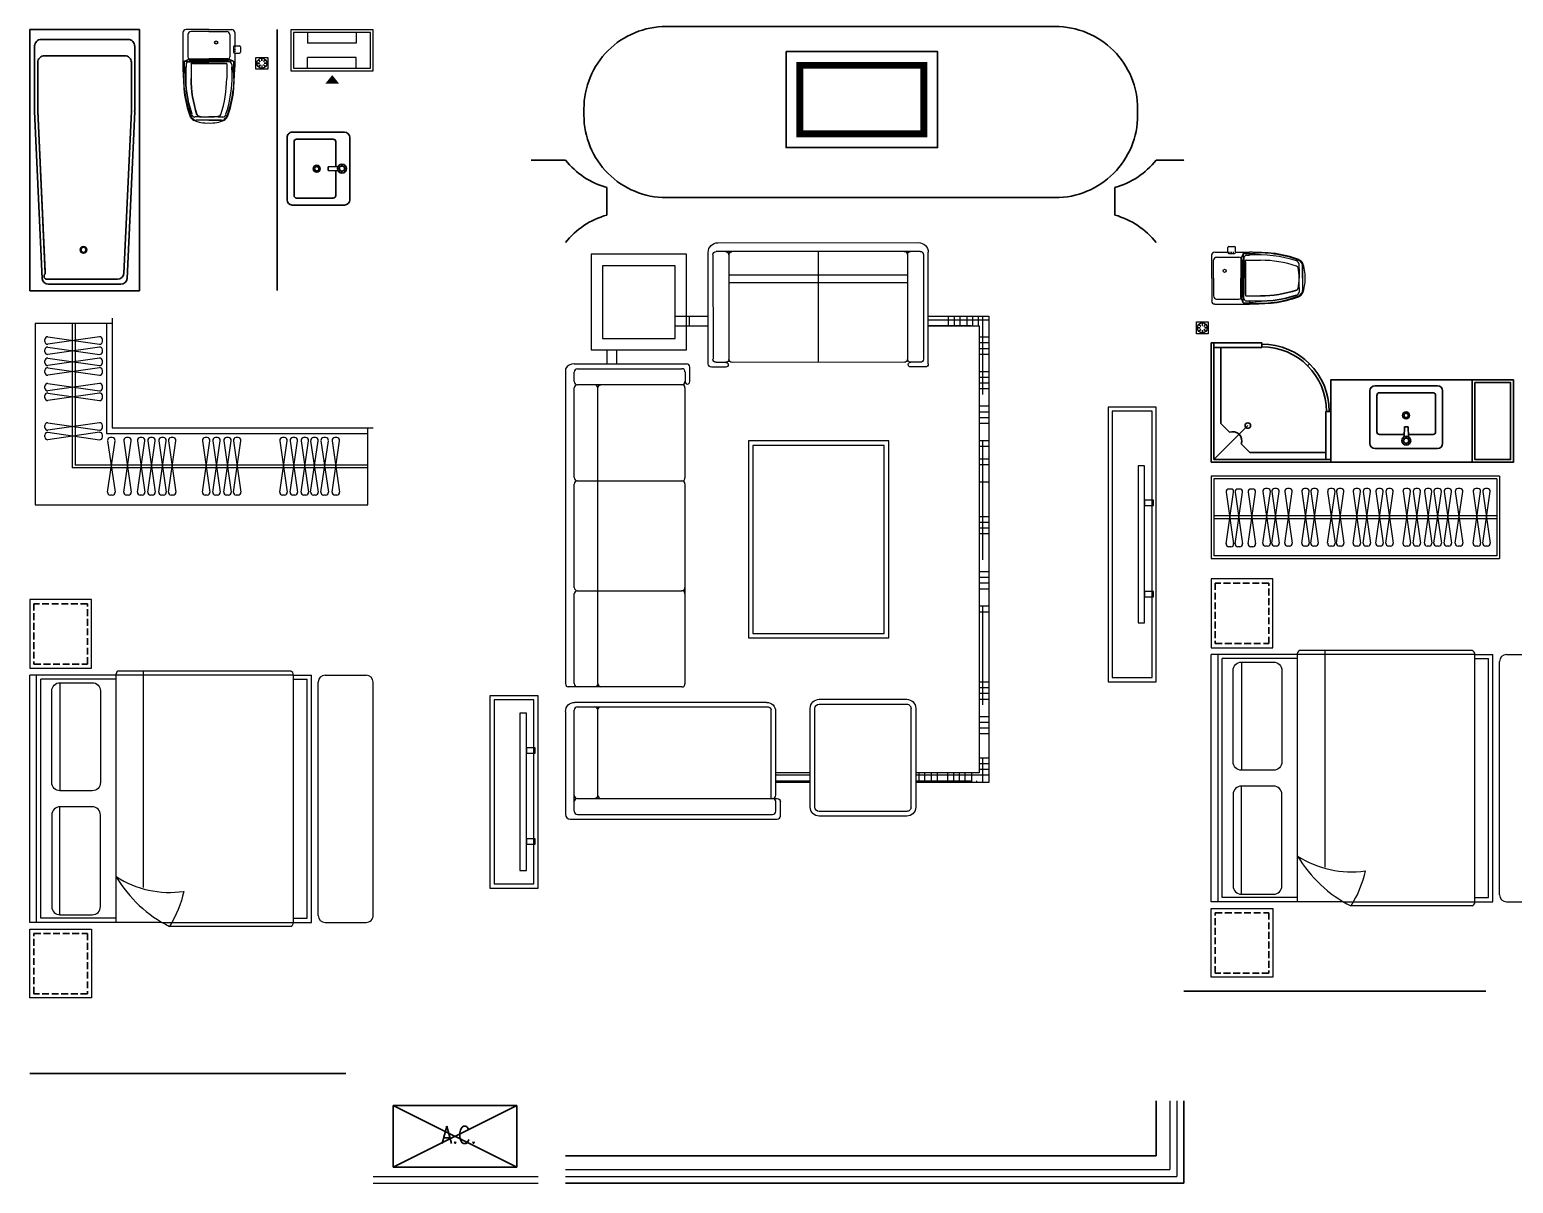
# Model space of a CAD drawing. Extents: x 109296 to 210174, y -14588 to 29909.
# Drawn here: x 185374 to 196174, y 2262 to 10662 of the extents above; entities that cross this region are included whole.
import ezdxf
from ezdxf.enums import TextEntityAlignment as Align

# ---------------------------------------------------------------- set-up
doc = ezdxf.new("R2010")
doc.units = 0
doc.header["$LTSCALE"] = 1000
doc.header["$MEASUREMENT"] = 0
doc.linetypes.add('ACAD_ISO02W100', pattern=[15, 12, -3])
doc.linetypes.add('DASH', pattern=[0.35, 0.25, -0.1])
for name, color, linetype in [('fd', 4, 'Continuous'), ('hz', 254, 'Continuous'), ('PUB_TEXT', 255, 'Continuous'), ('厨卫', 154, 'Continuous'), ('厨卫设备', 6, 'Continuous'), ('看线', 5, 'Continuous'), ('空调', 8, 'Continuous'), ('管井', 236, 'Continuous'), ('虚线', 251, 'Continuous'), ('铺地', 8, 'Continuous')]:
    doc.layers.add(name, color=color, linetype=linetype)
for name, color, linetype, lineweight in [('Text-I', 7, 'Continuous', 5), ('五金', 136, 'Continuous', 9), ('家具', 33, 'Continuous', 9), ('房建名称', 7, 'Continuous', 0)]:
    doc.layers.add(name, color=color, linetype=linetype, lineweight=lineweight)
doc.styles.add('C-2007.06.19$0$C-05.28(ok)$0$STANDARD', font='GBENOR', dxfattribs={"bigfont": 'GBCBIG'})
doc.styles.add('DIM_FONT', font='SIMPLEX.shx', dxfattribs={"width": 0.8})

# ---------------------------------------------------------------- blocks, each defined once
blk = doc.blocks.new('hfjlfjj')
at = {"layer": '家具', "color": 0}
for p, q in [((3210588, 42748), (3208488, 42748)), ((3208488, 42748), (3208488, 42148)), ((3210568, 42728), (3208508, 42728)), ((3208508, 42728), (3208508, 42168)), ((3210568, 42728), (3210568, 42168)), ((3210588, 42748), (3210588, 42148)), ((3208597, 42256), (3208651, 42631)), ((3208597, 42631), (3208651, 42256)), ((3208632, 42654), (3208617, 42654)), ((3208662, 42256), (3208716, 42631)), ((3208662, 42631), (3208716, 42256)), ((3208696, 42654), (3208682, 42654)), ((3208757, 42256), (3208811, 42631)), ((3208757, 42631), (3208811, 42256)), ((3208791, 42654), (3208777, 42654)), ((3208865, 42261), (3208919, 42636)), ((3208865, 42636), (3208919, 42261)), ((3208899, 42658), (3208884, 42658)), ((3208929, 42261), (3208983, 42636)), ((3208929, 42636), (3208983, 42261)), ((3208963, 42658), (3208949, 42658)), ((3209024, 42261), (3209078, 42636)), ((3209024, 42636), (3209078, 42261)), ((3209058, 42658), (3209044, 42658)), ((3209148, 42261), (3209202, 42636)), ((3209148, 42636), (3209202, 42261)), ((3209182, 42658), (3209168, 42658)), ((3209213, 42261), (3209267, 42636)), ((3209213, 42636), (3209267, 42261)), ((3209247, 42658), (3209233, 42658)), ((3209336, 42261), (3209390, 42636)), ((3209336, 42636), (3209390, 42261)), ((3209370, 42658), (3209356, 42658)), ((3209400, 42261), (3209454, 42636)), ((3209400, 42636), (3209454, 42261)), ((3209434, 42658), (3209420, 42658)), ((3209521, 42261), (3209575, 42636)), ((3209521, 42636), (3209575, 42261)), ((3209555, 42658), (3209541, 42658)), ((3209595, 42261), (3209649, 42636)), ((3209595, 42636), (3209649, 42261)), ((3209629, 42658), (3209615, 42658)), ((3209686, 42261), (3209740, 42636)), ((3209686, 42636), (3209740, 42261)), ((3209720, 42658), (3209706, 42658)), ((3209760, 42261), (3209814, 42636)), ((3209760, 42636), (3209814, 42261)), ((3209794, 42658), (3209780, 42658)), ((3209885, 42261), (3209939, 42636)), ((3209885, 42636), (3209939, 42261)), ((3209919, 42658), (3209904, 42658)), ((3209959, 42261), (3210013, 42636)), ((3209959, 42636), (3210013, 42261)), ((3209993, 42658), (3209979, 42658)), ((3210040, 42261), (3210094, 42636)), ((3210040, 42636), (3210094, 42261)), ((3210074, 42658), (3210060, 42658)), ((3210110, 42261), (3210164, 42636)), ((3210110, 42636), (3210164, 42261)), ((3210144, 42658), (3210129, 42658)), ((3210184, 42261), (3210238, 42636)), ((3210184, 42636), (3210238, 42261)), ((3210218, 42658), (3210204, 42658)), ((3210265, 42261), (3210319, 42636)), ((3210265, 42636), (3210319, 42261)), ((3210300, 42658), (3210285, 42658)), ((3210395, 42261), (3210449, 42636)), ((3210395, 42636), (3210449, 42261)), ((3210430, 42658), (3210415, 42658)), ((3210465, 42261), (3210519, 42636)), ((3210465, 42636), (3210519, 42261)), ((3210499, 42658), (3210485, 42658)), ((3210568, 42458), (3208508, 42458)), ((3210568, 42438), (3208508, 42438)), ((3208632, 42234), (3208617, 42234)), ((3208696, 42234), (3208682, 42234)), ((3208791, 42234), (3208777, 42234)), ((3208899, 42238), (3208884, 42238)), ((3208963, 42238), (3208949, 42238)), ((3209058, 42238), (3209044, 42238)), ((3209182, 42238), (3209168, 42238)), ((3209247, 42238), (3209233, 42238)), ((3209370, 42238), (3209356, 42238)), ((3209434, 42238), (3209420, 42238)), ((3209555, 42238), (3209541, 42238)), ((3209629, 42238), (3209615, 42238)), ((3209720, 42238), (3209706, 42238)), ((3209794, 42238), (3209780, 42238)), ((3209919, 42238), (3209904, 42238)), ((3209993, 42238), (3209979, 42238)), ((3210074, 42238), (3210060, 42238)), ((3210144, 42238), (3210129, 42238)), ((3210218, 42238), (3210204, 42238)), ((3210300, 42238), (3210285, 42238)), ((3210430, 42238), (3210415, 42238)), ((3210499, 42238), (3210485, 42238)), ((3208488, 42148), (3210588, 42148)), ((3210568, 42168), (3208508, 42168))]:
    blk.add_line(p, q, dxfattribs=at)
for centre, start, end in [((3208617, 42634), 90, 187.5946), ((3208632, 42634), 352.4054, 90), ((3208682, 42634), 90, 187.5946), ((3208696, 42634), 352.4054, 90), ((3208777, 42634), 90, 187.5946), ((3208791, 42634), 352.4054, 90), ((3208884, 42638), 90, 187.5946), ((3208899, 42638), 352.4054, 90), ((3208949, 42638), 90, 187.5946), ((3208963, 42638), 352.4054, 90), ((3209044, 42638), 90, 187.5946), ((3209058, 42638), 352.4054, 90), ((3209168, 42638), 90, 187.5946), ((3209182, 42638), 352.4054, 90), ((3209233, 42638), 90, 187.5946), ((3209247, 42638), 352.4054, 90), ((3209356, 42638), 90, 187.5946), ((3209370, 42638), 352.4054, 90), ((3209420, 42638), 90, 187.5946), ((3209434, 42638), 352.4054, 90), ((3209541, 42638), 90, 187.5946), ((3209555, 42638), 352.4054, 90), ((3209615, 42638), 90, 187.5946), ((3209629, 42638), 352.4054, 90), ((3209706, 42638), 90, 187.5946), ((3209720, 42638), 352.4054, 90), ((3209780, 42638), 90, 187.5946), ((3209794, 42638), 352.4054, 90), ((3209904, 42638), 90, 187.5946), ((3209919, 42638), 352.4054, 90), ((3209979, 42638), 90, 187.5946), ((3209993, 42638), 352.4054, 90), ((3210060, 42638), 90, 187.5946), ((3210074, 42638), 352.4054, 90), ((3210129, 42638), 90, 187.5946), ((3210144, 42638), 352.4054, 90), ((3210204, 42638), 90, 187.5946), ((3210218, 42638), 352.4054, 90), ((3210285, 42638), 90, 187.5946), ((3210300, 42638), 352.4054, 90), ((3210415, 42638), 90, 187.5946), ((3210430, 42638), 352.4054, 90), ((3210485, 42638), 90, 187.5946), ((3210499, 42638), 352.4054, 90), ((3208617, 42254), 172.4054, 270), ((3208632, 42254), 270, 7.5946), ((3208682, 42254), 172.4054, 270), ((3208696, 42254), 270, 7.5946), ((3208777, 42254), 172.4054, 270), ((3208791, 42254), 270, 7.5946), ((3208884, 42258), 172.4054, 270), ((3208899, 42258), 270, 7.5946), ((3208949, 42258), 172.4054, 270), ((3208963, 42258), 270, 7.5946), ((3209044, 42258), 172.4054, 270), ((3209058, 42258), 270, 7.5946), ((3209168, 42258), 172.4054, 270), ((3209182, 42258), 270, 7.5946), ((3209233, 42258), 172.4054, 270), ((3209247, 42258), 270, 7.5946), ((3209356, 42258), 172.4054, 270), ((3209370, 42258), 270, 7.5946), ((3209420, 42258), 172.4054, 270), ((3209434, 42258), 270, 7.5946), ((3209541, 42258), 172.4054, 270), ((3209555, 42258), 270, 7.5946), ((3209615, 42258), 172.4054, 270), ((3209629, 42258), 270, 7.5946), ((3209706, 42258), 172.4054, 270), ((3209720, 42258), 270, 7.5946), ((3209780, 42258), 172.4054, 270), ((3209794, 42258), 270, 7.5946), ((3209904, 42258), 172.4054, 270), ((3209919, 42258), 270, 7.5946), ((3209979, 42258), 172.4054, 270), ((3209993, 42258), 270, 7.5946), ((3210060, 42258), 172.4054, 270), ((3210074, 42258), 270, 7.5946), ((3210129, 42258), 172.4054, 270), ((3210144, 42258), 270, 7.5946), ((3210204, 42258), 172.4054, 270), ((3210218, 42258), 270, 7.5946), ((3210285, 42258), 172.4054, 270), ((3210300, 42258), 270, 7.5946), ((3210415, 42258), 172.4054, 270), ((3210430, 42258), 270, 7.5946), ((3210485, 42258), 172.4054, 270), ((3210499, 42258), 270, 7.5946)]:
    blk.add_arc(centre, 20, start, end, dxfattribs=at)
blk = doc.blocks.new('A$C31D9048E')
at = {"layer": '家具'}
for p, q in [((1900, 2380), (649, 2380)), ((829, 803), (829, 2380)), ((629, 2350), (0, 2350)), ((0, 550), (0, 2350)), ((50, 550), (50, 2350)), ((80, 580), (80, 2320)), ((629, 2320), (80, 2320)), ((220, 2295), (220, 1508)), ((629, 550), (629, 2360)), ((1920, 2350), (629, 2350)), ((1920, 550), (1920, 2350)), ((1920, 2350), (2050, 2350)), ((1920, 2320), (2020, 2320)), ((2020, 580), (2020, 2320)), ((2050, 550), (2050, 2350)), ((2100, 600), (2100, 2300)), ((2150, 2350), (2450, 2350)), ((2500, 600), (2500, 2300)), ((220, 605), (220, 1392)), ((962, 550), (0, 550)), ((629, 580), (80, 580)), ((962, 550), (1920, 550)), ((1920, 580), (2020, 580)), ((1920, 550), (2050, 550)), ((2150, 550), (2450, 550)), ((1900, 520), (1017, 520))]:
    blk.add_line(p, q, dxfattribs=at)
for points in [[(450, 2900), (0, 2900), (0, 2400), (450, 2400), (450, 2900), (370, 2900)], [(450, 0), (0, 0), (0, 500), (450, 500), (450, 0), (370, 0)]]:
    blk.add_lwpolyline(points, dxfattribs=at)
for points in [[(220, 2295), (455, 2295, -0.414214), (515, 2235), (515, 1568, -0.414214), (455, 1508), (220, 1508, -0.414214), (160, 1568), (160, 2235, -0.414214)], [(220, 605), (455, 605, 0.414214), (515, 665), (515, 1332, 0.414214), (455, 1392), (220, 1392, 0.414214), (160, 1332), (160, 665, 0.414214)]]:
    blk.add_lwpolyline(points, format="xyb", close=True, dxfattribs=at)
blk.add_lwpolyline([(629, 883, 0.180302), (1121, 775, -0.088637), (1017, 520, 28871.271551)], format="xyb", dxfattribs=at)
for centre, radius, start, end in [((649, 2360), 20, 90, 180), ((1889, 2351), 30.7, 357.6884, 69.6917), ((2150, 2300), 50, 90, 180), ((2450, 2300), 50, 0, 90), ((1442, 1363), 944, 210.6075, 243.2773), ((1889, 549), 30.7, 290.3566, 2.3152), ((2150, 600), 50, 180, 270), ((2450, 600), 50, 270, 0)]:
    blk.add_arc(centre, radius, start, end, dxfattribs=at)
at = {"layer": '虚线', "linetype": 'DASH', "ltscale": 0.2}
for points in [[(420, 2870), (30, 2870), (30, 2430), (420, 2430)], [(420, 30), (30, 30), (30, 470), (420, 470)]]:
    blk.add_lwpolyline(points, close=True, dxfattribs=at)
blk = doc.blocks.new('A$C2FB07499')
at = {"layer": '家具', "ltscale": 0.5}
blk.add_lwpolyline([(500, 300), (150, 300), (150, 1700), (500, 1700)], close=True, dxfattribs=at)
at = {"layer": '家具', "ltscale": 40}
for points in [[(470, 330), (180, 330), (180, 1670), (470, 1670)], [(368, 1572), (415, 1572), (415, 428), (368, 428)], [(415, 1381), (480, 1381), (480, 1343), (415, 1343)], [(415, 717), (480, 717), (480, 679), (415, 679)]]:
    blk.add_lwpolyline(points, close=True, dxfattribs=at)
blk = doc.blocks.new('A$C25AA54E1')
at = {"ltscale": 20}
for p, q in [((918, 3081), (3211, 3081)), ((3234, 2997), (3234, 3061)), ((3413, 3081), (4163, 3081)), ((4198, 3046), (4198, 1539)), ((884, 2199), (884, 3017)), ((3234, 2234), (3234, 2996)), ((3347, 3015), (3347, 1617)), ((1012, 2176), (906, 2176)), ((1712, 2211), (1057, 2211)), ((3212, 2211), (1757, 2211)), ((1, 1972), (0, 511)), ((883, 2042), (71, 2042)), ((906, 1914), (906, 2019)), ((871, 614), (872, 1868)), ((1443, 1750), (2878, 1750)), ((1443, 728), (1443, 1750)), ((2878, 1750), (2878, 728)), ((4024, 1551), (3413, 1551)), ((4047, 1574), (4047, 1539)), ((4175, 1516), (4070, 1516)), ((4110, 1300), (3391, 1300)), ((3325, 1234), (3325, 597)), ((4176, 597), (4176, 1234)), ((2878, 728), (1443, 728)), ((905, 463), (905, 568)), ((882, 440), (70, 440)), ((3391, 531), (4110, 531))]:
    blk.add_line(p, q, dxfattribs=at)
for p, q in [((918, 2994), (918, 2234)), ((1011, 3017), (942, 3017)), ((1034, 2994), (1034, 2234)), ((1711, 3017), (1058, 3017)), ((1734, 2996), (1734, 2234)), ((2511, 3017), (1758, 3017)), ((2534, 2996), (2534, 2234)), ((3211, 3017), (2558, 3017)), ((3380, 2996), (3380, 1606)), ((4070, 3017), (3403, 3017)), ((4047, 2994), (4047, 1574)), ((4140, 3017), (4070, 3017)), ((4163, 2994), (4163, 1574)), ((3211, 2846), (1058, 2846)), ((4025, 2846), (3403, 2846)), ((781, 2780), (884, 2780)), ((781, 2709), (884, 2709)), ((536, 2283), (536, 2042)), ((606, 2283), (606, 2042)), ((603, 2178), (536, 2178)), ((941, 2211), (1012, 2211)), ((64, 1915), (65, 1985)), ((88, 2008), (848, 2007)), ((503, 2041), (503, 2042)), ((871, 1984), (871, 1914)), ((65, 1869), (64, 1915)), ((64, 569), (65, 1872)), ((87, 1892), (849, 1891)), ((87, 1892), (849, 1891)), ((88, 1892), (848, 1891)), ((236, 592), (236, 1892)), ((293, 592), (293, 1892)), ((1476, 1717), (2845, 1717)), ((1476, 761), (1476, 1717)), ((2845, 1717), (2845, 761)), ((4047, 1584), (3402, 1584)), ((3860, 1302), (3860, 1551)), ((3876, 1551), (3876, 1303)), ((3918, 1551), (3918, 1302)), ((3930, 1300), (3930, 1551)), ((4140, 1551), (4070, 1551)), ((65, 1242), (871, 1241)), ((3360, 1234), (3360, 597)), ((4110, 1265), (3391, 1265)), ((4141, 597), (4141, 1234)), ((2845, 761), (1476, 761)), ((64, 499), (64, 569)), ((87, 592), (848, 591)), ((871, 498), (871, 568)), ((3391, 566), (4110, 566)), ((87, 476), (848, 475)), ((536, 440), (536, 0)), ((561, 440), (561, 0)), ((603, 440), (603, 128)), ((606, 440), (606, 70)), ((3860, 70), (3860, 531)), ((3930, 507), (3860, 507)), ((3918, 465), (3860, 465)), ((3876, 531), (3876, 0)), ((3918, 531), (3918, 128)), ((3930, 0), (3930, 531)), ((3930, 416), (3860, 416)), ((3930, 374), (3860, 374)), ((606, 292), (536, 292)), ((603, 250), (536, 250)), ((3918, 297), (3860, 297)), ((3930, 255), (3860, 255)), ((606, 208), (536, 208)), ((606, 158), (536, 158)), ((606, 116), (536, 116)), ((3930, 213), (3860, 213)), ((3918, 171), (3860, 171)), ((3930, 122), (3860, 122)), ((606, 74), (536, 74)), ((1105, 44), (536, 44)), ((606, 86), (603, 86)), ((606, 70), (3860, 70)), ((686, 70), (686, 0)), ((728, 70), (728, 0)), ((770, 70), (770, 0)), ((812, 70), (812, 0)), ((938, 70), (938, 0)), ((979, 70), (979, 0)), ((1021, 70), (1021, 0)), ((1063, 70), (1063, 0)), ((1189, 70), (1189, 0)), ((1231, 70), (1231, 0)), ((1273, 70), (1273, 0)), ((1314, 70), (1314, 0)), ((1440, 70), (1440, 0)), ((2310, 44), (1440, 44)), ((1482, 70), (1482, 0)), ((1574, 70), (1574, 0)), ((1616, 70), (1616, 0)), ((1741, 70), (1741, 0)), ((1993, 70), (1993, 0)), ((2035, 70), (2035, 0)), ((2076, 70), (2076, 0)), ((2118, 70), (2118, 0)), ((2394, 70), (2394, 0)), ((2436, 70), (2436, 0)), ((2478, 70), (2478, 0)), ((2520, 70), (2520, 0)), ((2645, 70), (2645, 0)), ((3365, 44), (2645, 44)), ((2687, 70), (2687, 0)), ((3198, 70), (3198, 0)), ((3240, 70), (3240, 0)), ((3281, 70), (3281, 0)), ((3323, 70), (3323, 0)), ((3449, 70), (3449, 0)), ((3491, 70), (3491, 0)), ((3533, 70), (3533, 0)), ((3575, 70), (3575, 0)), ((3750, 70), (3750, 0)), ((3930, 44), (3750, 44)), ((3792, 70), (3792, 0)), ((3834, 70), (3834, 0)), ((3930, 86), (3918, 86)), ((536, 0), (3930, 0))]:
    blk.add_line(p, q)
blk.add_lwpolyline([(781, 2895), (781, 2199), (85, 2199), (85, 2895)], close=True, dxfattribs=at)
blk.add_lwpolyline([(698, 2812), (698, 2282), (169, 2282), (169, 2812)], close=True)
at = {"ltscale": 20, "extrusion": (0, 0, -1)}
for centre, major_axis, ratio, start_param, end_param in [((953, 3021), (-49.4, 49.4), 1, 5.45018, 6.544088), ((3211, 3058), (16.4, 16.4), 1, -0.785398, 0.696689), ((4163, 3046), (24.6, 24.6), 1, -0.785398, 0.785398), ((906, 2199), (16.2, 16.2), 1, 2.356194, 3.926991), ((1012, 2234), (-16.2, 16.2), 1, 2.356194, 3.926991), ((1012, 2193), (12.7, 12.7), 0.942987, -0.815786, 2.325807), ((1057, 2234), (-16.2, 16.2), 1, 3.926991, 5.497787), ((1712, 2234), (-16.2, 16.2), 1, 2.356194, 3.926991), ((1757, 2234), (16.2, 16.2), 1, 2.356194, 3.926991), ((2512, 2234), (-16.2, 16.2), 1, 2.356194, 3.926991), ((2557, 2234), (16.2, 16.2), 1, 2.356194, 3.926991), ((3212, 2234), (-16.2, 16.2), 1, 2.356194, 3.926991), ((4024, 1574), (16.2, 16.2), 1, 0.785398, 2.356194), ((4175, 1539), (-16.2, 16.2), 1, 2.356194, 3.926991)]:
    blk.add_ellipse(centre, major_axis=major_axis, ratio=ratio, start_param=start_param, end_param=end_param, dxfattribs=at)
at = {"ltscale": 20}
for centre, major_axis, ratio, start_param, end_param in [((3413, 3015), (-46.6, 46.6), 1, -0.785398, 0.785398), ((71, 1972), (49.7, 49.7), 1, 0.785398, 2.356194), ((883, 2019), (-16.2, 16.2), 1, 3.925825, 5.496622), ((848, 1914), (-16.2, 16.2), 1, 2.355029, 3.925825), ((849, 1868), (16.2, 16.2), 1, 5.496622, 7.067418), ((849, 1868), (16.2, 16.2), 1, 5.496622, 7.067418), ((889, 1914), (12.4, 12.4), 0.984307, 2.347446, 5.489038), ((3413, 1617), (46.6, 46.6), 1, 2.356194, 3.926991), ((4070, 1539), (16.2, 16.2), 1, 2.356194, 3.926991), ((3391, 1234), (-46.6, 46.6), 1, -0.785398, 0.785398), ((4110, 1234), (46.6, 46.6), 1, 5.497787, 7.068583), ((848, 614), (-16.2, 16.2), 1, 2.355029, 3.925825), ((848, 568), (-16.2, 16.2), 1, 3.925825, 5.496622), ((888, 568), (12.4, 12.4), 0.984309, -0.794147, 2.347446), ((3391, 597), (46.6, 46.6), 1, 2.356194, 3.926991), ((4110, 597), (-46.6, 46.6), 1, 2.356194, 3.926991), ((70, 511), (49.7, 49.7), 1, 2.356194, 3.926991), ((882, 463), (-16.2, 16.2), 1, 2.355029, 3.925825)]:
    blk.add_ellipse(centre, major_axis=major_axis, ratio=ratio, start_param=start_param, end_param=end_param, dxfattribs=at)
at = {"extrusion": (0, 0, -1)}
for centre, major_axis, start_param, end_param in [((942, 2994), (16.4, 16.4), 3.926991, 5.497787), ((1011, 2994), (16.4, 16.4), -0.785398, 0.785398), ((1058, 2994), (16.4, 16.4), 3.926991, 5.497787), ((1711, 2994), (-16.4, 16.4), 0.785398, 2.267485), ((1758, 2994), (16.4, 16.4), 4.0157, 5.497787), ((2511, 2994), (-16.4, 16.4), 0.785398, 2.267485), ((2558, 2994), (16.4, 16.4), 4.0157, 5.497787), ((3211, 2994), (-16.4, 16.4), 0.785398, 2.267485), ((3403, 2994), (16.4, 16.4), 4.0157, 5.497787), ((4023, 2994), (16.4, 16.4), -0.785398, 0.785398), ((4070, 2994), (-16.4, 16.4), 5.497787, 7.068583), ((4140, 2994), (16.4, 16.4), -0.785398, 0.785398), ((1058, 2869), (-16.4, 16.4), 3.926991, 5.409078), ((3211, 2822), (16.4, 16.4), -0.785398, 0.696689), ((3403, 2869), (-16.4, 16.4), 3.926991, 5.409078), ((4025, 2822), (-16.4, 16.4), 0.785398, 2.267485), ((941, 2234), (16.2, 16.2), 2.356194, 3.926991), ((4070, 1574), (16.2, 16.2), 2.356194, 3.926991), ((4140, 1574), (-16.2, 16.2), 2.356194, 3.926991)]:
    blk.add_ellipse(centre, major_axis=major_axis, ratio=1, start_param=start_param, end_param=end_param, dxfattribs=at)
for centre, major_axis, start_param, end_param in [((1058, 2822), (16.4, 16.4), 0.785398, 2.267485), ((3211, 2869), (16.4, 16.4), 3.926991, 5.409078), ((3403, 2822), (16.4, 16.4), 0.785398, 2.267485), ((4025, 2869), (16.4, 16.4), 3.926991, 5.409078), ((88, 1985), (-16.4, 16.4), -0.786564, 0.784233), ((848, 1985), (16.2, 16.2), 5.496622, 7.067418), ((88, 1915), (16.4, 16.4), 2.355029, 3.925825), ((88, 1869), (-16.4, 16.4), -0.786564, 0.784233), ((89, 1869), (-16.4, 16.4), -0.697854, 0.784233), ((89, 1869), (16.4, 16.4), 0.872942, 2.355029), ((89, 1915), (-16.4, 16.4), 0.784233, 2.266319), ((89, 1915), (-16.4, 16.4), 0.784233, 2.266319), ((3402, 1606), (15.5, 15.5), 2.356194, 3.926991), ((3391, 1234), (-22, 22), -0.785398, 0.785398), ((4110, 1234), (22, 22), 5.497787, 7.068583), ((87, 615), (16.4, 16.4), 2.355029, 3.925825), ((87, 569), (-16.4, 16.4), -0.786564, 0.784233), ((3391, 597), (22, 22), 2.356194, 3.926991), ((4110, 597), (-22, 22), 2.356194, 3.926991), ((87, 499), (-16.4, 16.4), 0.784233, 2.355029), ((848, 498), (-16.2, 16.2), 2.355029, 3.925825)]:
    blk.add_ellipse(centre, major_axis=major_axis, ratio=1, start_param=start_param, end_param=end_param)
blk = doc.blocks.new('R37777777777')
at = {"layer": '家具', "ltscale": 0.5}
blk.add_lwpolyline([(1083652, -53169), (1083302, -53169), (1083302, -55169), (1083652, -55169)], close=True, dxfattribs=at)
at = {"layer": '家具', "ltscale": 40}
for points in [[(1083622, -53199), (1083332, -53199), (1083332, -55139), (1083622, -55139)], [(1083520, -54741), (1083566, -54741), (1083566, -53597), (1083520, -53597)], [(1083566, -53886), (1083632, -53886), (1083632, -53847), (1083566, -53847)], [(1083566, -54550), (1083632, -54550), (1083632, -54511), (1083566, -54511)]]:
    blk.add_lwpolyline(points, close=True, dxfattribs=at)
blk = doc.blocks.new('111')
at = {"layer": '空调', "linetype": 'ACAD_ISO02W100'}
for p, q in [((1000, 0), (0, 500)), ((1000, 500), (0, 0))]:
    blk.add_line(p, q, dxfattribs=at)
blk.add_lwpolyline([(0, 500), (0, 0), (1000, 0), (1000, 500)], close=True, dxfattribs=at)
at = {"layer": 'Text-I', "style": 'DIM_FONT', "width": 0.8}
blk.add_text('A.C.', height=140, dxfattribs=at).set_placement((675, 262), align=Align.MIDDLE_RIGHT)
blk = doc.blocks.new('qqqewere')
at = {"layer": '厨卫'}
for p, q in [((430647, 215956), (430647, 214055)), ((431446, 215956), (430647, 215956)), ((431309, 215908), (430784, 215908)), ((431446, 214055), (431446, 215956)), ((430737, 215866), (430682, 214652)), ((430760, 215831), (430706, 214649)), ((430760, 215819), (430706, 214649)), ((431285, 215873), (430767, 215873)), ((431387, 214649), (431333, 215831)), ((431411, 214652), (431356, 215866)), ((430682, 214174), (430682, 214647)), ((430706, 214293), (430706, 214649)), ((431387, 214293), (431387, 214649)), ((431411, 214174), (431411, 214647)), ((431340, 214245), (430753, 214245)), ((431363, 214127), (430730, 214127)), ((430647, 214055), (431446, 214055))]:
    blk.add_line(p, q, dxfattribs=at)
for radius in [23.8, 19]:
    blk.add_circle((431038, 215659), radius, dxfattribs=at)
for centre, radius, start, end in [((430784, 215861), 47.5, 90, 173.7966), ((431309, 215861), 47.5, 6.2034, 90), ((430776, 215850), 24.8, 112.5638, 230.6631), ((431285, 215825), 47.5, 6.6325, 90), ((430730, 214647), 47.5, 173.7966, 180), ((431363, 214647), 47.5, 0, 6.2034), ((430753, 214293), 47.5, 180, 270), ((431340, 214293), 47.5, 270, 0), ((430730, 214174), 47.5, 180, 270), ((431363, 214174), 47.5, 270, 0)]:
    blk.add_arc(centre, radius, start, end, dxfattribs=at)
at = {"layer": '厨卫', "style": 'C-2007.06.19$0$C-05.28(ok)$0$STANDARD', "text_generation_flag": 4, "width": 0.8, "flags": 9}
for tag in ['YSIZE', 'XSIZE']:
    blk.add_attdef(tag, (431446, 215006), '', height=0.594, dxfattribs=at)
blk = doc.blocks.new('x6')
at = {"layer": '厨卫', "color": 0}
for p, q in [((227, 0), (-227, 0)), ((-265, -38), (-265, -419)), ((-195, -102), (-16, -102)), ((-19, -57), (-32, -57)), ((-13, -43), (-23, -34)), ((-13, -70), (-22, -80)), ((-16, -84), (-13, -158)), ((0, -38), (0, -24)), ((0, -75), (0, -89)), ((22, -33), (13, -43)), ((23, -79), (13, -70)), ((16, -84), (13, -158)), ((16, -102), (195, -102)), ((19, -57), (32, -57)), ((265, -419), (265, -38)), ((-214, -387), (-214, -121)), ((-13, -158), (13, -158)), ((214, -121), (214, -387)), ((195, -406), (-195, -406)), ((-227, -457), (227, -457))]:
    blk.add_line(p, q, dxfattribs=at)
for centre, radius in [((0, -57), 32.3), ((0, -57), 18.8), ((-1, -241), 25.4), ((-1, -241), 16)]:
    blk.add_circle(centre, radius, dxfattribs=at)
for centre, radius, start, end in [((-227, -38), 38.1, 90, 180), ((227, -38), 38.1, 0, 90), ((-195, -121), 19.1, 90, 180), ((195, -121), 19.1, 0, 90), ((-227, -419), 38.1, 180, 270), ((-195, -387), 19.1, 180, 270), ((195, -387), 19.1, 270, 0), ((227, -419), 38.1, 270, 0)]:
    blk.add_arc(centre, radius, start, end, dxfattribs=at)
blk = doc.blocks.new('ma2')
at = {"layer": '厨卫', "color": 0}
for centre, radius, start, end in [((712, -340), 881, 175.7103, 198.2941), ((704, -353), 834, 180.1819, 198.4973)]:
    blk.add_arc(centre, radius, start, end, dxfattribs=at)
at = {"layer": '家具', "color": 0}
for p, q in [((0, 0), (-166, 0)), ((0, 0), (166, 0)), ((-189, -22), (-189, -274)), ((-153, -36), (-153, -198)), ((0, -14), (-130, -14)), ((0, -14), (130, -14)), ((153, -36), (153, -198)), ((189, -22), (189, -122)), ((-180, -230), (-139, -212)), ((-139, -212), (0, -212)), ((139, -212), (0, -212)), ((180, -230), (139, -212)), ((180, -125), (180, -165)), ((192, -118), (187, -118)), ((192, -172), (187, -172)), ((189, -121), (189, -130)), ((189, -137), (189, -146)), ((189, -153), (189, -162)), ((189, -170), (189, -274)), ((192, -118), (222, -118)), ((192, -172), (222, -172)), ((230, -125), (230, -165)), ((-180, -230), (-180, -316)), ((-180, -230), (0, -230)), ((-176, -279), (-176, -280)), ((-166, -274), (-171, -274)), ((-166, -253), (-166, -274)), ((-148, -235), (0, -235)), ((-130, -220), (0, -220)), ((-130, -250), (-130, -356)), ((0, -247), (-127, -247)), ((-119, -247), (0, -247)), ((130, -220), (0, -220)), ((180, -230), (0, -230)), ((148, -235), (0, -235)), ((119, -247), (0, -247)), ((0, -247), (127, -247)), ((130, -250), (130, -356)), ((166, -253), (166, -274)), ((166, -274), (171, -274)), ((176, -279), (176, -280)), ((180, -230), (180, -316)), ((-77, -636), (-102, -636)), ((-68, -636), (-77, -636)), ((-68, -636), (0, -636)), ((68, -636), (0, -636)), ((68, -636), (77, -636)), ((77, -636), (102, -636)), ((93, -660), (-93, -660)), ((0, -660), (93, -660))]:
    blk.add_line(p, q, dxfattribs=at)
blk.add_circle((53, -94), 11.4, dxfattribs=at)
for centre, radius, start, end in [((-166, -22), 22.5, 90, 180), ((166, -22), 22.5, 0, 90), ((-130, -36), 22.5, 90, 180), ((130, -36), 22.5, 0, 90), ((-130, -198), 22.5, 180, 270), ((130, -198), 22.5, 270, 0), ((187, -125), 7.2, 90, 180), ((187, -165), 7.2, 180, 270), ((222, -125), 7.2, 0, 90), ((222, -165), 7.2, 270, 0), ((6806, -15), 7000, 182.1248, 183.6001), ((316, -367), 499, 170.0177, 190.1149), ((-171, -279), 4.5, 90, 180), ((-148, -253), 18, 90, 180), ((-127, -250), 3.6, 90, 180), ((-712, -340), 881, 341.7059, 4.2897), ((127, -250), 3.6, 0, 90), ((148, -253), 18, 0, 90), ((171, -279), 4.5, 0, 90), ((-316, -367), 499, 349.8851, 9.9823), ((-6806, -15), 7000, 356.3999, 357.8752), ((-704, -353), 834, 341.5027, 359.8181), ((749, -321), 939, 188.1773, 199.5371), ((594, -353), 776, 187.5237, 201.3401), ((-594, -353), 776, 338.6599, 352.4763), ((-749, -321), 939, 340.4627, 351.8238), ((-123, -630), 13.5, 199.5371, 212.7351), ((-70, -597), 75.7, 212.7351, 236.2527), ((-116, -630), 13.5, 201.3401, 225.0457), ((117, -396), 344, 225.0457, 228.0777), ((-100, -611), 25.3, 193.7471, 265.3876), ((-70, -612), 18, 198.4973, 250.8187), ((-15, -386), 250, 255.8484, 273.4075), ((15, -386), 250, 266.5925, 284.1516), ((70, -612), 18, 289.1813, 341.5027), ((100, -611), 25.3, 274.6124, 346.2529), ((70, -597), 75.7, 303.7473, 327.2649), ((-117, -396), 344, 311.9223, 314.9543), ((116, -630), 13.5, 314.9543, 338.6599), ((123, -630), 13.5, 327.2649, 340.4629), ((-92, -626), 34, 231.9313, 272.5793), ((-13, -423), 257, 247.1573, 272.879), ((13, -423), 257, 267.121, 292.8427), ((92, -626), 34, 267.4207, 308.0687)]:
    blk.add_arc(centre, radius, start, end, dxfattribs=at)
blk = doc.blocks.new('A$C56722DB7')
at = {"layer": '五金', "color": 0}
for points in [[(86, 86), (86, 0), (0, 0), (0, 86)], [(10, 43), (10, 42), (26, 42), (26, 43)], [(20, 66), (19, 65), (30, 54), (31, 55)], [(19, 20), (21, 19), (32, 30), (30, 31)], [(43, 76), (42, 76), (42, 60), (43, 60)], [(43, 10), (44, 10), (44, 26), (43, 26)], [(66, 66), (65, 67), (54, 56), (55, 55)], [(66, 19), (67, 21), (56, 32), (55, 30)], [(76, 43), (76, 44), (60, 44), (60, 43)]]:
    blk.add_lwpolyline(points, close=True, dxfattribs=at)
blk.add_circle((43, 43), 36.6, dxfattribs=at)
blk = doc.blocks.new('A$C0032228E')
at = {"layer": 'fd'}
blk.add_lwpolyline([(302, 0, 100, 0, 0), (302, 62, 0, 0, 0)], format="xyseb", dxfattribs=at)
at = {"layer": '家具', "color": 0}
for p, q in [((123, 372), (123, 295)), ((477, 372), (477, 295)), ((477, 295), (123, 295)), ((477, 189), (123, 189)), ((123, 112), (123, 189)), ((477, 112), (477, 189))]:
    blk.add_line(p, q, dxfattribs=at)
for points in [[(600, 392), (0, 392), (0, 92), (600, 92)], [(580, 372), (20, 372), (20, 112), (580, 112)]]:
    blk.add_lwpolyline(points, close=True, dxfattribs=at)
blk = doc.blocks.new('lyf')
at = {"layer": '厨卫设备', "color": 0}
for p, q in [((34491, 16909), (34121, 16909)), ((34121, 16909), (34121, 16039)), ((34141, 16059), (34141, 16909)), ((34491, 16874), (34141, 16874)), ((34191, 16874), (34191, 16321)), ((34491, 16909), (34491, 16874)), ((34823, 16741), (34837, 16755)), ((34191, 16321), (34254, 16257)), ((34956, 16409), (34956, 16059)), ((34991, 16409), (34956, 16409)), ((34991, 16409), (34991, 16039)), ((34141, 16059), (34388, 16306)), ((34339, 16172), (34403, 16109)), ((34956, 16109), (34403, 16109)), ((34991, 16039), (34121, 16039)), ((34991, 16059), (34141, 16059))]:
    blk.add_line(p, q, dxfattribs=at)
blk.add_circle((34388, 16306), 20, dxfattribs=at)
for centre, radius, start, end in [((34491, 16409), 490, 0.0021, 90.0021), ((34491, 16409), 470, 0.0021, 90.0021), ((34279, 16197), 65, 337.6219, 112.3822)]:
    blk.add_arc(centre, radius, start, end, dxfattribs=at)

msp = doc.modelspace()

# ---------------------------------------------------------------- linework, layer by layer
at = {"layer": 'PUB_TEXT', "ltscale": 0.8}
msp.add_lwpolyline([(190880, 10502), (191982, 10502), (191982, 9803), (190880, 9803)], close=True, dxfattribs=at)
at = {"layer": 'PUB_TEXT', "ltscale": 0.8, "const_width": 50}
msp.add_lwpolyline([(190980, 10402), (191882, 10402), (191882, 9903), (190980, 9903)], close=True, dxfattribs=at)
at = {"layer": '厨卫'}
msp.add_line((187174, 10662), (187174, 8762), dxfattribs=at)
msp.add_lwpolyline([(194844, 8112), (194844, 8112), (194844, 7512), (196174, 7512), (196174, 8112), (195882, 8112)], close=True, dxfattribs=at)
at = {"layer": '家具'}
for p, q in [((185506, 8426), (185881, 8372)), ((185881, 8426), (185506, 8372)), ((185684, 8522), (185684, 7472)), ((185704, 8522), (185704, 7492)), ((185484, 8391), (185484, 8406)), ((185484, 8317), (185484, 8331)), ((185506, 8351), (185881, 8297)), ((185881, 8351), (185506, 8297)), ((185904, 8391), (185904, 8406)), ((185904, 8317), (185904, 8331)), ((185484, 8236), (185484, 8250)), ((185506, 8270), (185881, 8216)), ((185881, 8270), (185506, 8216)), ((185904, 8236), (185904, 8250)), ((185484, 8166), (185484, 8181)), ((185506, 8200), (185881, 8147)), ((185881, 8200), (185506, 8147)), ((185904, 8166), (185904, 8181)), ((185484, 8052), (185484, 8066)), ((185484, 7982), (185484, 7997)), ((185506, 8086), (185881, 8032)), ((185881, 8086), (185506, 8032)), ((185506, 8016), (185881, 7962)), ((185881, 8016), (185506, 7962)), ((185904, 8052), (185904, 8066)), ((185904, 7982), (185904, 7997)), ((185484, 7765), (185484, 7780)), ((185506, 7799), (185881, 7745)), ((185881, 7799), (185506, 7745)), ((185904, 7765), (185904, 7780)), ((185484, 7696), (185484, 7710)), ((185506, 7730), (185881, 7676)), ((185881, 7730), (185506, 7676)), ((185904, 7696), (185904, 7710)), ((185941, 7294), (185995, 7669)), ((185941, 7669), (185995, 7294)), ((185975, 7692), (185961, 7692)), ((186059, 7294), (186113, 7669)), ((186059, 7669), (186113, 7294)), ((186093, 7692), (186078, 7692)), ((186159, 7294), (186212, 7669)), ((186159, 7669), (186212, 7294)), ((186193, 7692), (186178, 7692)), ((186233, 7294), (186287, 7669)), ((186233, 7669), (186287, 7294)), ((186267, 7692), (186253, 7692)), ((186314, 7294), (186368, 7669)), ((186314, 7669), (186368, 7294)), ((186348, 7692), (186334, 7692)), ((186384, 7294), (186438, 7669)), ((186384, 7669), (186438, 7294)), ((186418, 7692), (186403, 7692)), ((186631, 7294), (186685, 7669)), ((186631, 7669), (186685, 7294)), ((186666, 7692), (186651, 7692)), ((186706, 7294), (186760, 7669)), ((186706, 7669), (186760, 7294)), ((186740, 7692), (186726, 7692)), ((186787, 7294), (186841, 7669)), ((186787, 7669), (186841, 7294)), ((186821, 7692), (186807, 7692)), ((186857, 7294), (186911, 7669)), ((186857, 7669), (186911, 7294)), ((186891, 7692), (186876, 7692)), ((187194, 7294), (187248, 7669)), ((187194, 7669), (187248, 7294)), ((187229, 7692), (187214, 7692)), ((187269, 7294), (187323, 7669)), ((187269, 7669), (187323, 7294)), ((187303, 7692), (187289, 7692)), ((187350, 7294), (187404, 7669)), ((187350, 7669), (187404, 7294)), ((187384, 7692), (187370, 7692)), ((187419, 7294), (187473, 7669)), ((187419, 7669), (187473, 7294)), ((187454, 7692), (187439, 7692)), ((187494, 7294), (187548, 7669)), ((187494, 7669), (187548, 7294)), ((187528, 7692), (187514, 7692)), ((187575, 7294), (187629, 7669)), ((187575, 7669), (187629, 7294)), ((187609, 7692), (187595, 7692)), ((187834, 7472), (185684, 7472)), ((187834, 7492), (185704, 7492)), ((185975, 7272), (185961, 7272)), ((186093, 7272), (186078, 7272)), ((186193, 7272), (186178, 7272)), ((186267, 7272), (186253, 7272)), ((186348, 7272), (186334, 7272)), ((186418, 7272), (186403, 7272)), ((186666, 7272), (186651, 7272)), ((186740, 7272), (186726, 7272)), ((186821, 7272), (186807, 7272)), ((186891, 7272), (186876, 7272)), ((187229, 7272), (187214, 7272)), ((187303, 7272), (187289, 7272)), ((187384, 7272), (187370, 7272)), ((187454, 7272), (187439, 7272)), ((187528, 7272), (187514, 7272)), ((187609, 7272), (187595, 7272)), ((193674, 2862), (193674, 2362)), ((193724, 2862), (193724, 2312)), ((187874, 2312), (189074, 2312)), ((189274, 2362), (193674, 2362)), ((189274, 2312), (193724, 2312)), ((187874, 2262), (189074, 2262))]:
    msp.add_line(p, q, dxfattribs=at)
for points in [[(185974, 8562), (185974, 7762), (187874, 7762)], [(185974, 8522), (185414, 8522), (185414, 7202), (187834, 7202), (187834, 7762)], [(185934, 8522), (185934, 7722), (187834, 7722)]]:
    msp.add_lwpolyline(points, dxfattribs=at)
for centre, start, end in [((185504, 8406), 82.4054, 180), ((185884, 8406), 0, 97.5946), ((185504, 8391), 180, 277.5946), ((185504, 8331), 82.4054, 180), ((185504, 8317), 180, 277.5946), ((185884, 8391), 262.4054, 0), ((185884, 8331), 0, 97.5946), ((185884, 8317), 262.4054, 0), ((185504, 8250), 82.4054, 180), ((185504, 8236), 180, 277.5946), ((185884, 8250), 0, 97.5946), ((185884, 8236), 262.4054, 0), ((185504, 8181), 82.4054, 180), ((185504, 8166), 180, 277.5946), ((185884, 8181), 0, 97.5946), ((185884, 8166), 262.4054, 0), ((185504, 8066), 82.4054, 180), ((185504, 8052), 180, 277.5946), ((185504, 7997), 82.4054, 180), ((185884, 8066), 0, 97.5946), ((185884, 8052), 262.4054, 0), ((185884, 7997), 0, 97.5946), ((185504, 7982), 180, 277.5946), ((185884, 7982), 262.4054, 0), ((185504, 7780), 82.4054, 180), ((185884, 7780), 0, 97.5946), ((185504, 7765), 180, 277.5946), ((185504, 7710), 82.4054, 180), ((185504, 7696), 180, 277.5946), ((185884, 7765), 262.4054, 0), ((185884, 7710), 0, 97.5946), ((185884, 7696), 262.4054, 0), ((185961, 7672), 90, 187.5946), ((185975, 7672), 352.4054, 90), ((186078, 7672), 90, 187.5946), ((186093, 7672), 352.4054, 90), ((186178, 7672), 90, 187.5946), ((186193, 7672), 352.4054, 90), ((186253, 7672), 90, 187.5946), ((186267, 7672), 352.4054, 90), ((186334, 7672), 90, 187.5946), ((186348, 7672), 352.4054, 90), ((186403, 7672), 90, 187.5946), ((186418, 7672), 352.4054, 90), ((186651, 7672), 90, 187.5946), ((186666, 7672), 352.4054, 90), ((186726, 7672), 90, 187.5946), ((186740, 7672), 352.4054, 90), ((186807, 7672), 90, 187.5946), ((186821, 7672), 352.4054, 90), ((186876, 7672), 90, 187.5946), ((186891, 7672), 352.4054, 90), ((187214, 7672), 90, 187.5946), ((187229, 7672), 352.4054, 90), ((187289, 7672), 90, 187.5946), ((187303, 7672), 352.4054, 90), ((187370, 7672), 90, 187.5946), ((187384, 7672), 352.4054, 90), ((187439, 7672), 90, 187.5946), ((187454, 7672), 352.4054, 90), ((187514, 7672), 90, 187.5946), ((187528, 7672), 352.4054, 90), ((187595, 7672), 90, 187.5946), ((187609, 7672), 352.4054, 90), ((185961, 7292), 172.4054, 270), ((185975, 7292), 270, 7.5946), ((186078, 7292), 172.4054, 270), ((186093, 7292), 270, 7.5946), ((186178, 7292), 172.4054, 270), ((186193, 7292), 270, 7.5946), ((186253, 7292), 172.4054, 270), ((186267, 7292), 270, 7.5946), ((186334, 7292), 172.4054, 270), ((186348, 7292), 270, 7.5946), ((186403, 7292), 172.4054, 270), ((186418, 7292), 270, 7.5946), ((186651, 7292), 172.4054, 270), ((186666, 7292), 270, 7.5946), ((186726, 7292), 172.4054, 270), ((186740, 7292), 270, 7.5946), ((186807, 7292), 172.4054, 270), ((186821, 7292), 270, 7.5946), ((186876, 7292), 172.4054, 270), ((186891, 7292), 270, 7.5946), ((187214, 7292), 172.4054, 270), ((187229, 7292), 270, 7.5946), ((187289, 7292), 172.4054, 270), ((187303, 7292), 270, 7.5946), ((187370, 7292), 172.4054, 270), ((187384, 7292), 270, 7.5946), ((187439, 7292), 172.4054, 270), ((187454, 7292), 270, 7.5946), ((187514, 7292), 172.4054, 270), ((187528, 7292), 270, 7.5946), ((187595, 7292), 172.4054, 270), ((187609, 7292), 270, 7.5946)]:
    msp.add_arc(centre, 20, start, end, dxfattribs=at)
at = {"layer": '看线'}
for p, q in [((195974, 3662), (193774, 3662)), ((187674, 3062), (185374, 3062)), ((193574, 2862), (193574, 2462)), ((193774, 2862), (193774, 2262)), ((189274, 2462), (193574, 2462)), ((189274, 2262), (193774, 2262))]:
    msp.add_line(p, q, dxfattribs=at)
at = {"layer": '管井'}
for points in [[(195874, 8112), (195874, 7512), (196174, 7512), (196174, 8112)], [(195894, 8092), (195894, 7532), (196154, 7532), (196154, 8092)]]:
    msp.add_lwpolyline(points, close=True, dxfattribs=at)
at = {"layer": '铺地'}
msp.add_lwpolyline([(190008, 10685), (192839, 10685, -0.414214), (193439, 10085), (193439, 10039, -0.414214), (192839, 9439), (190008, 9439, -0.414214), (189408, 10039), (189408, 10085, -0.414214)], format="xyb", close=True, dxfattribs=at)
for points in [[(189274, 9112, -0.153943), (189574, 9312), (189574, 9312), (189574, 9512, -0.153943), (189274, 9712), (189024, 9712)], [(193574, 9112, 0.153943), (193274, 9312), (193274, 9312), (193274, 9512, 0.153943), (193574, 9712), (193774, 9712), (193774, 9712)]]:
    msp.add_lwpolyline(points, format="xyb", dxfattribs=at)

# ---------------------------------------------------------------- block references
at = {"layer": 'hz'}
msp.add_blockref('R37777777777', (-890078, 61083), dxfattribs=at)
at = {"layer": '厨卫'}
for name, p in [('ma2', (186678, 10662)), ('A$C56722DB7', (193867, 8448)), ('lyf', (159853, -8527))]:
    msp.add_blockref(name, p, dxfattribs=at)
for name, p, rotation in [('A$C56722DB7', (187021, 10460), 270), ('ma2', (193978, 8853), 90)]:
    msp.add_blockref(name, p, dxfattribs=dict(at, rotation=rotation))
at = {"layer": '厨卫', "xscale": -1}
for p, rotation in [((187704, 9650), 270), ((195394, 7612), 180)]:
    msp.add_blockref('x6', p, dxfattribs=dict(at, rotation=rotation))
at = {"layer": '家具', "xscale": -1}
for name, p, rotation in [('qqqewere', (-245273, 224717), 180.0000000667011), ('A$C25AA54E1', (192355, 9111), 90), ('A$C2FB07499', (188574, 6112), 180)]:
    msp.add_blockref(name, p, dxfattribs=dict(at, rotation=rotation))
at = {"layer": '家具'}
msp.add_blockref('hfjlfjj', (-3014514, -35337), dxfattribs=at)
at = {"layer": '家具', "rotation": 359.9993053017263}
for p in [(193974, 3762), (185374, 3612)]:
    msp.add_blockref('A$C31D9048E', p, dxfattribs=at)
at = {"layer": '房建名称', "xscale": 0.8999999999068677, "yscale": 0.9000000000232831, "zscale": 0.9}
msp.add_blockref('111', (188019, 2379), dxfattribs=at)
at = {"layer": '管井'}
msp.add_blockref('A$C0032228E', (187274, 10269), dxfattribs=at)

doc.saveas('drawing.dxf')
